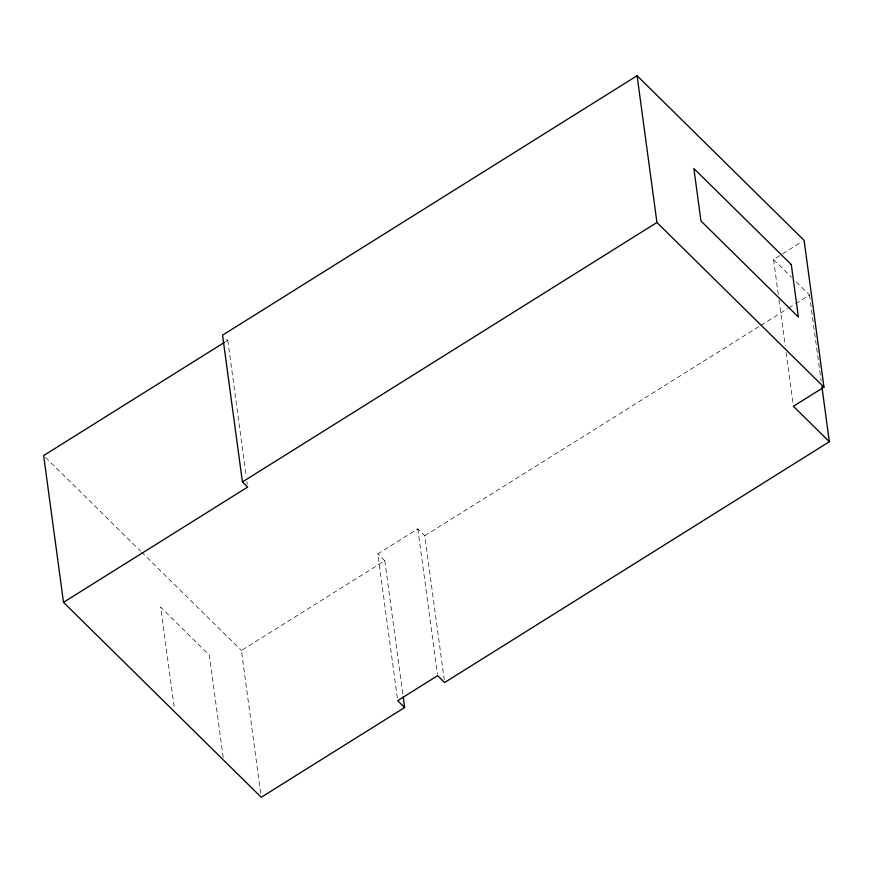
<?xml version="1.0" encoding="UTF-8"?>
<svg xmlns="http://www.w3.org/2000/svg" width="873" height="873" viewBox="0 0 873 873"><rect width="100%" height="100%" fill="white"/><g stroke="black" fill="none" stroke-linecap="round" stroke-linejoin="round"><path stroke-width="0.65" stroke-dasharray="4.37 3.27" d="M225.496 341.736L227.798 340.295L225.179 337.731M778.28 294.507L773.554 259.499L781.477 254.545M782.601 253.836L801.851 241.788M397.324 697.974L377.845 553.886L417.807 528.874L424.758 535.738L444.248 679.827M260.7 793.23L241.406 650.494L384.797 560.75L377.845 553.886M424.758 535.738L759.826 326.044M760.983 325.313L787.555 308.682M788.712 307.962L794.485 304.35M795.641 303.618L809.5 294.943L795.314 280.953M773.554 259.499L791.527 277.221M45.592 457.463L140.586 551.114M141.557 552.063L241.406 650.494M809.5 294.943L821.155 381.13M779.011 299.897L785.198 345.686M786.115 352.419L793.393 406.283M417.807 528.874L437.471 674.305M384.797 560.75L403.01 695.41M227.798 340.295L246.186 476.309M246.906 481.689L247.277 484.384M223.193 757.426L209.367 655.187L160.654 607.161L174.294 708.058"/><path stroke-width="1.31" d="M404.646 707.523L397.684 700.67L437.646 675.658L444.608 682.522L829.35 441.727L793.393 406.283L823.959 387.154L804.109 240.37L637.094 75.722L222.571 335.156L242.421 481.929L247.637 487.079L63.5 602.326L261.245 797.278L404.646 707.523L403.184 696.752M224.339 342.456L43.65 455.553L63.5 602.326M242.421 481.929L656.933 222.506L637.094 75.722M656.933 222.506L823.959 387.154M821.886 386.51L829.35 441.727M791.298 264.552L693.871 168.511L700.964 220.967L798.391 317.019L791.298 264.552"/></g></svg>
